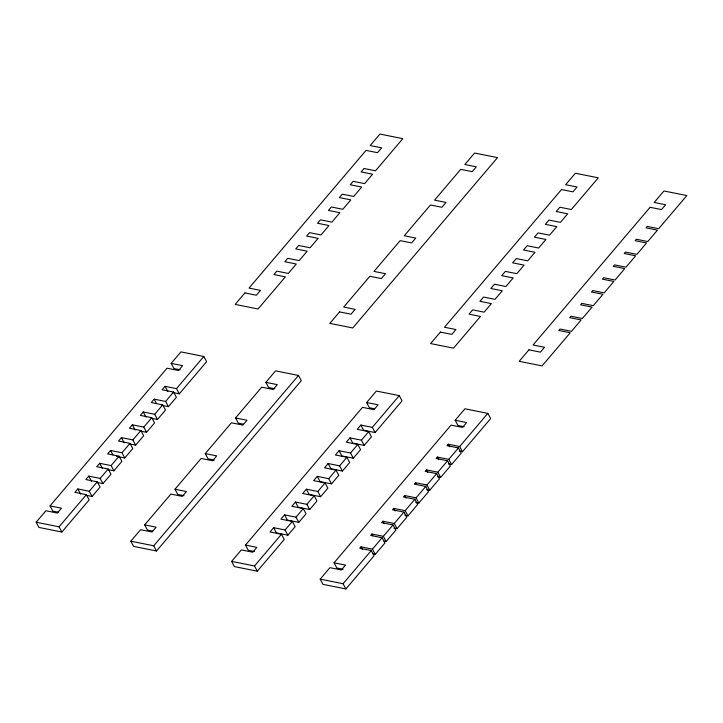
<?xml version="1.0" encoding="UTF-8"?>
<svg xmlns="http://www.w3.org/2000/svg" width="723" height="723" viewBox="0 0 723 723"><rect width="100%" height="100%" fill="white"/><g stroke="black" fill="none" stroke-linecap="round" stroke-linejoin="round"><path stroke-width="1.08" d="M179.295 393.827L176.502 388.622L165.043 386.326L162.142 389.742L173.592 392.038L176.385 397.252L168.396 406.66L165.594 401.446L154.144 399.15L151.234 402.575L162.693 404.871L165.486 410.077L157.487 419.485L154.695 414.279L143.244 411.983L140.334 415.4L151.785 417.695L154.577 422.91L146.588 432.318L143.796 427.103L132.336 424.808L129.435 428.233L140.886 430.528L143.678 435.734L135.68 445.142L132.887 439.936L121.437 437.641L118.527 441.057L129.986 443.353L132.779 448.567L124.781 457.975L121.988 452.761L110.538 450.465L107.628 453.89L119.078 456.186L121.871 461.391L113.882 470.8L111.08 465.594L99.629 463.298L96.728 466.715L108.179 469.01L110.971 474.225L102.973 483.633L100.181 478.418L88.73 476.123L85.82 479.548L97.271 481.843L100.072 487.049L92.074 496.457L89.281 491.251L77.831 488.956L74.921 492.372L86.371 494.668L89.164 499.882L61.853 532.029L38.943 527.438L36.15 522.223L45.901 510.754L57.352 513.05L61.473 508.197L50.023 505.901L167.04 368.206L178.491 370.501L182.612 365.657L171.161 363.362L180.913 351.884L203.814 356.475L206.606 361.69L179.295 393.827L173.05 392.58M36.15 522.223L59.051 526.814L86.371 494.668M89.281 491.251L97.271 481.843M100.181 478.418L108.179 469.01M111.08 465.594L119.078 456.186M121.988 452.761L129.986 443.353M132.887 439.936L140.886 430.528M143.796 427.103L151.785 417.695M154.695 414.279L162.693 404.871M165.594 401.446L173.592 392.038M176.502 388.622L203.814 356.475M130.827 541.193L140.578 529.724L152.029 532.011L156.15 527.166L144.69 524.871L170.863 494.08L182.313 496.376L186.435 491.532L174.984 489.236L201.148 458.445L212.598 460.741L216.719 455.897L205.269 453.601L231.432 422.81L242.883 425.106L247.004 420.262L235.553 417.966L261.717 387.176L273.167 389.471L277.289 384.627L265.838 382.331L275.59 370.854L298.491 375.445L301.283 380.65L156.52 550.998L133.619 546.407L130.827 541.193L153.728 545.784L156.52 550.998M153.728 545.784L298.491 375.445M231.604 561.391L241.355 549.914L252.815 552.209L256.927 547.365L245.477 545.07L362.494 407.365L373.954 409.661L378.066 404.817L366.615 402.521L376.367 391.044L399.277 395.635L402.069 400.849L375.11 432.562L363.66 430.266L360.867 425.061L357.234 429.335L368.685 431.631L371.477 436.837L364.211 445.395L352.761 443.1L349.968 437.885L346.326 442.16L357.786 444.455L360.578 449.67L353.312 458.219L341.852 455.924L339.06 450.718L335.427 454.993L346.877 457.288L349.679 462.503L342.404 471.053L330.953 468.757L328.161 463.542L324.528 467.826L335.978 470.113L338.771 475.327L331.505 483.877L320.054 481.581L317.261 476.376L313.619 480.65L325.079 482.946L327.871 488.161L320.605 496.71L309.146 494.415L306.353 489.2L302.72 493.484L314.171 495.77L316.963 500.985L309.697 509.534L298.247 507.248L295.454 502.033L291.821 506.308L303.271 508.603L306.064 513.818L298.798 522.368L287.347 520.072L284.546 514.857L280.913 519.141L292.372 521.437L295.165 526.642L287.89 535.192L276.439 532.905L273.646 527.691L270.013 531.965L281.464 534.261L284.256 539.475L257.307 571.188L234.397 566.597L231.604 561.391L254.514 565.973L257.307 571.188M254.514 565.973L281.464 534.261M273.646 527.691L285.097 529.986L292.372 521.437M284.546 514.857L296.005 517.153L303.271 508.603M295.454 502.033L306.904 504.329L314.171 495.77M306.353 489.2L317.804 491.495L325.079 482.946M317.261 476.376L328.712 478.671L335.978 470.113M328.161 463.542L339.611 465.838L346.877 457.288M339.06 450.718L350.51 453.014L357.786 444.455M349.968 437.885L361.419 440.18L368.685 431.631M360.867 425.061L372.318 427.356L399.277 395.635M462.467 451.739L459.674 446.525L448.224 444.229L447.013 445.657L458.463 447.953L461.256 453.158L451.568 464.564L448.775 459.349L437.316 457.063L436.105 458.481L447.564 460.777L450.357 465.992L440.659 477.397L437.867 472.182L426.416 469.887L425.205 471.315L436.656 473.61L439.448 478.816L429.76 490.221L426.968 485.016L415.517 482.72L414.306 484.139L425.757 486.434L428.549 491.649L418.861 503.054L416.068 497.84L404.609 495.544L403.398 496.972L414.857 499.268L417.65 504.473L407.953 515.879L405.16 510.673L393.71 508.377L392.499 509.796L403.949 512.092L406.742 517.307L397.054 528.712L394.261 523.497L382.81 521.202L381.599 522.63L393.05 524.925L395.843 530.131L386.154 541.536L383.353 536.33L371.902 534.035L370.691 535.454L382.142 537.749L384.943 542.964L375.246 554.369L372.453 549.155L361.003 546.859L359.792 548.287L371.242 550.583L374.035 555.797L345.874 588.938L322.964 584.347L320.172 579.132L329.923 567.663L341.373 569.95L345.495 565.106L334.044 562.81L451.062 425.115L462.512 427.41L466.633 422.566L455.183 420.271L464.934 408.793L487.835 413.384L490.637 418.59L462.467 451.739L459.349 451.107M320.172 579.132L343.082 583.723L371.242 550.583M372.453 549.155L382.142 537.749M383.353 536.33L393.05 524.925M394.261 523.497L403.949 512.092M405.16 510.673L414.857 499.268M416.068 497.84L425.757 486.434M426.968 485.016L436.656 473.61M437.867 472.182L447.564 460.777M448.775 459.349L458.463 447.953M459.674 446.525L487.835 413.384M180.199 369.824L173.954 368.567L171.161 363.362M274.876 388.793L268.631 387.537L265.838 382.331M374.613 408.775L369.408 407.736L366.615 402.521M464.22 426.733L457.975 425.476L455.183 420.271M162.142 405.404L168.396 406.66M448.441 463.94L451.568 464.564M243.552 424.22L238.346 423.172L235.553 417.966M151.243 418.237L157.487 419.485M437.542 476.764L440.659 477.397M140.343 431.062L146.588 432.318M426.633 489.598L429.76 490.221M214.306 460.063L208.061 458.816L205.269 453.601M129.435 443.895L135.68 445.142M415.734 502.422L418.861 503.054M116.448 456.303L124.781 457.975M404.835 515.255L407.953 515.879M107.628 469.552L113.882 470.8M393.927 528.079L397.054 528.712M184.022 495.698L177.777 494.451L174.984 489.236M96.728 482.377L102.973 483.633M384.067 541.12L386.154 541.536M86.868 495.418L92.074 496.457M373.167 553.954L375.246 554.369M58.021 512.155L52.815 511.116L50.023 505.901M152.698 531.125L147.492 530.086L144.69 524.871M254.514 551.532L248.269 550.275L245.477 545.07M343.082 569.272L336.837 568.025L334.044 562.81M448.224 444.229L449.616 446.832M437.316 457.063L438.716 459.665M426.416 469.887L427.817 472.49M415.517 482.72L416.448 484.455M372.318 427.356L375.11 432.562M404.609 495.544L406.01 498.147M361.419 440.18L364.211 445.395M393.71 508.377L395.11 510.98M350.51 453.014L353.312 458.219M382.81 521.202L384.202 523.814M339.611 465.838L342.404 471.053M371.902 534.035L372.833 535.77M328.712 478.671L331.505 483.877M361.003 546.859L362.395 549.471M317.804 491.495L320.605 496.71M306.904 504.329L309.697 509.534M343.082 583.723L345.874 588.938M296.005 517.153L298.798 522.368M285.097 529.986L287.89 535.192M165.043 386.326L167.844 391.532M154.144 399.15L156.475 403.497M143.244 411.983L146.037 417.189M132.336 424.808L135.138 430.022M121.437 437.641L124.229 442.847M110.538 450.465L112.86 454.812M99.629 463.298L102.422 468.504M88.73 476.123L91.523 481.337M77.831 488.956L80.624 494.171M59.051 526.814L61.853 532.029M244.916 292.932L235.165 304.41L258.066 308.992L285.386 276.855L273.927 274.559L276.837 271.134L288.287 273.43L296.285 264.022L284.835 261.726L287.736 258.31L299.195 260.605L307.185 251.197L295.734 248.902L298.644 245.477L310.095 247.772L318.093 238.364L306.633 236.069L309.543 232.652L320.994 234.948L328.992 225.54L317.542 223.244L320.452 219.819L331.902 222.115L339.891 212.707L328.441 210.411L331.351 206.995L342.801 209.281L350.8 199.882L339.349 197.587L342.25 194.162L353.701 196.457L361.699 187.049L350.248 184.754L353.158 181.337L364.609 183.624L372.607 174.216L361.148 171.929L364.058 168.504L375.508 170.8L402.828 138.653L379.918 134.062L370.167 145.54L381.627 147.835L377.505 152.68L366.055 150.384L249.028 288.088L260.488 290.384L256.367 295.228L244.916 292.932M339.584 311.902L329.833 323.38L352.743 327.962L497.505 157.623L474.595 153.032L464.844 164.51L476.294 166.805L472.182 171.649L460.723 169.354L434.559 200.144L446.01 202.44L441.898 207.284L430.438 204.989L404.274 235.779L415.725 238.075L411.613 242.919L400.153 240.632L373.99 271.414L385.44 273.71L381.328 278.563L369.869 276.267L343.705 307.058L355.156 309.345L351.035 314.198L339.584 311.902M440.37 332.092L430.619 343.57L453.52 348.161L480.479 316.439L469.019 314.144L472.661 309.869L484.112 312.164L491.378 303.615L479.927 301.319L483.56 297.045L495.011 299.34L502.277 290.782L490.827 288.486L494.46 284.211L505.919 286.507L513.185 277.957L501.735 275.662L505.368 271.387L516.818 273.683L524.085 265.124L512.634 262.829L516.267 258.554L527.718 260.849L534.993 252.3L523.533 250.004L527.166 245.73L538.626 248.025L545.892 239.467L534.442 237.171L538.075 232.896L549.525 235.192L556.791 226.642L545.341 224.347L548.974 220.072L560.424 222.359L567.7 213.809L556.24 211.514L559.882 207.239L571.333 209.534L598.283 177.822L575.381 173.231L565.63 184.699L577.081 186.995L572.959 191.848L561.509 189.553L444.491 327.248L455.942 329.543L451.821 334.388L440.37 332.092M528.938 349.842L519.186 361.31L542.087 365.901L570.257 332.761L558.798 330.465L560.009 329.046L571.468 331.333L581.156 319.937L569.706 317.641L570.917 316.213L582.367 318.509L592.056 307.103L580.605 304.808L581.816 303.38L593.267 305.675L602.964 294.279L591.504 291.984L592.715 290.556L604.175 292.851L613.863 281.446L602.413 279.15L603.624 277.722L615.074 280.018L624.762 268.622L613.312 266.326L614.523 264.898L625.973 267.194L635.671 255.788L624.22 253.493L625.431 252.065L636.882 254.36L646.57 242.955L635.119 240.669L636.33 239.241L647.781 241.536L657.478 230.131L646.019 227.835L647.23 226.407L658.689 228.703L686.85 195.562L663.949 190.971L654.198 202.449L665.648 204.745L661.527 209.589L650.076 207.293L533.05 344.998L544.509 347.284L540.388 352.137L528.938 349.842"/></g></svg>
